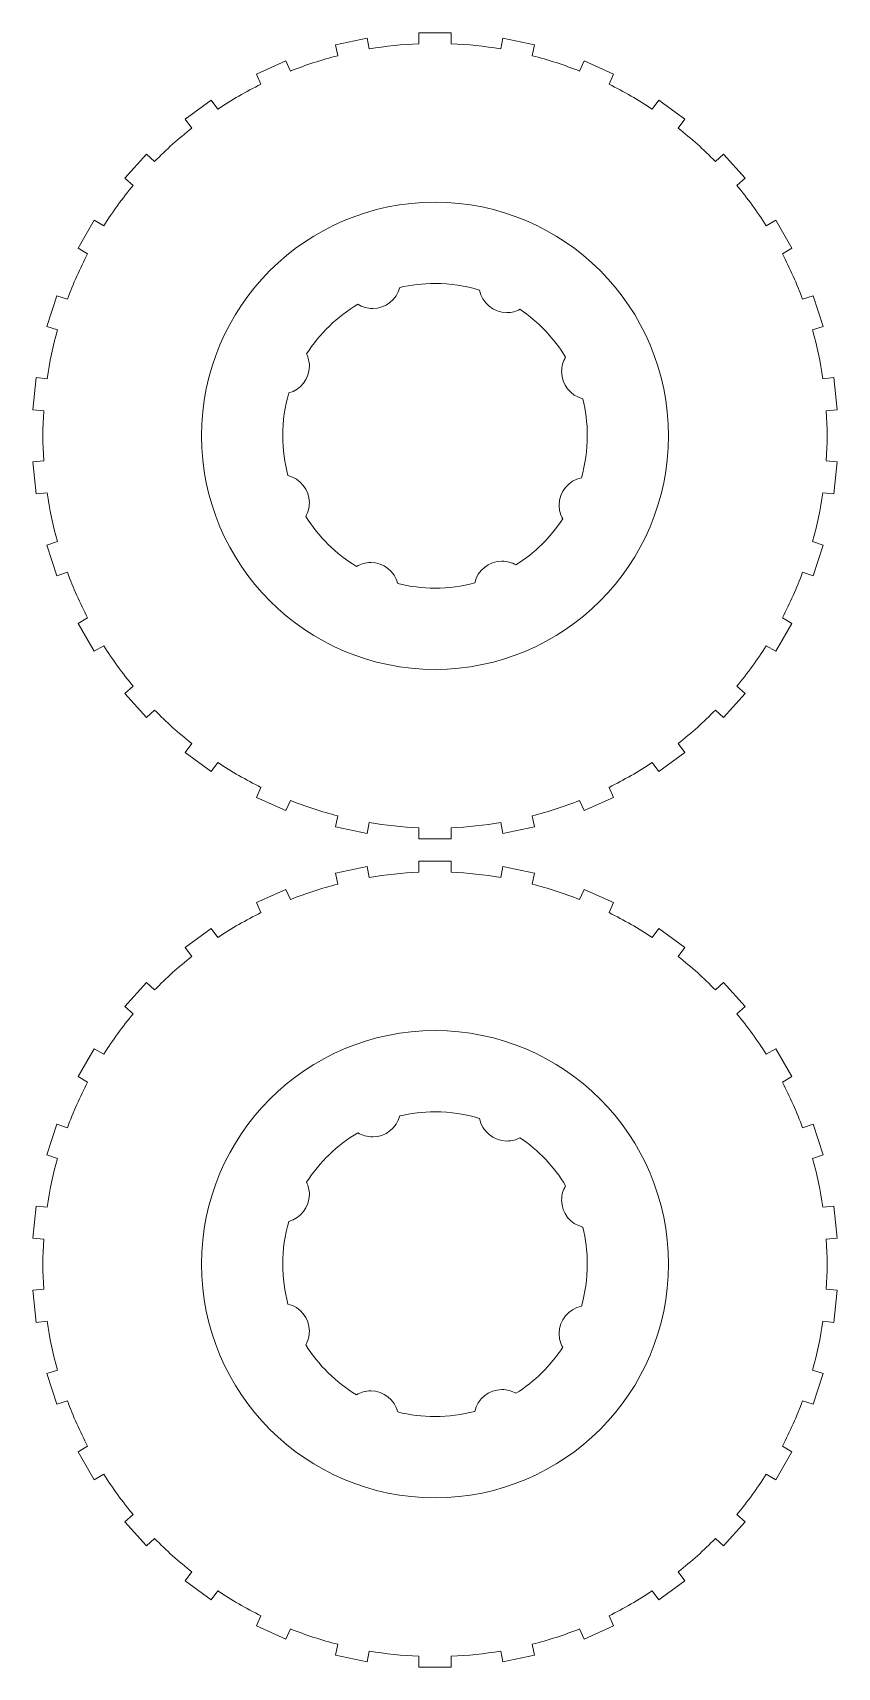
# Model space of a CAD drawing. Header units: centimetres. Extents: x -259 to 261, y 17 to 228.
# Drawn here: x -157.55 to -148.79, y 94.45 to 112.24 of the extents above; entities that cross this region are included whole.
import ezdxf

# ---------------------------------------------------------------- set-up
doc = ezdxf.new("R2010")
doc.units = ezdxf.units.CM
doc.header["$MEASUREMENT"] = 0
doc.layers.add('layer 1', color=7, linetype='Continuous')

msp = doc.modelspace()

# ---------------------------------------------------------------- linework, layer by layer
at = {"layer": 'layer 1', "color": 250, "lineweight": 9}
for points, knots in [([(-150.73626, 111.5066), (-150.73626, 111.5066), (-150.45229, 111.30028), (-150.45229, 111.30028), (-150.45229, 111.30028), (-150.45229, 111.30028), (-150.52318, 111.20271), (-150.52318, 111.20271), (-150.52318, 111.20271), (-150.38111, 111.09029), (-150.24634, 110.96895), (-150.11969, 110.8394), (-150.11969, 110.8394), (-150.11969, 110.8394), (-150.03007, 110.92011), (-150.03007, 110.92011), (-150.03007, 110.92011), (-150.03007, 110.92011), (-149.7952, 110.65926), (-149.7952, 110.65926), (-149.7952, 110.65926), (-149.7952, 110.65926), (-149.88482, 110.57856), (-149.88482, 110.57856), (-149.88482, 110.57856), (-149.76924, 110.43906), (-149.66264, 110.29235), (-149.5657, 110.13931), (-149.5657, 110.13931), (-149.5657, 110.13931), (-149.46124, 110.19961), (-149.46124, 110.19961), (-149.46124, 110.19961), (-149.46124, 110.19961), (-149.28574, 109.89563), (-149.28574, 109.89563), (-149.28574, 109.89563), (-149.28574, 109.89563), (-149.3902, 109.83533), (-149.3902, 109.83533), (-149.3902, 109.83533), (-149.30613, 109.67486), (-149.23237, 109.50918), (-149.16936, 109.33932), (-149.16936, 109.33932), (-149.16936, 109.33932), (-149.05465, 109.3766), (-149.05465, 109.3766), (-149.05465, 109.3766), (-149.05465, 109.3766), (-148.94619, 109.04278), (-148.94619, 109.04278), (-148.94619, 109.04278), (-148.94619, 109.04278), (-149.06089, 109.00551), (-149.06089, 109.00551), (-149.06089, 109.00551), (-149.01204, 108.83105), (-148.97433, 108.65367), (-148.94801, 108.47442), (-148.94801, 108.47442), (-148.94801, 108.47442), (-148.82806, 108.48704), (-148.82806, 108.48704), (-148.82806, 108.48704), (-148.82806, 108.48704), (-148.79137, 108.13796), (-148.79137, 108.13796), (-148.79137, 108.13796), (-148.79137, 108.13796), (-148.91131, 108.12533), (-148.91131, 108.12533), (-148.91131, 108.12533), (-148.8998, 107.94453), (-148.8998, 107.76319), (-148.91131, 107.5824), (-148.91131, 107.5824), (-148.91131, 107.5824), (-148.79137, 107.56979), (-148.79137, 107.56979), (-148.79137, 107.56979), (-148.79137, 107.56979), (-148.82806, 107.22072), (-148.82806, 107.22072), (-148.82806, 107.22072), (-148.82806, 107.22072), (-148.94801, 107.23332), (-148.94801, 107.23332), (-148.94801, 107.23332), (-148.97433, 107.05408), (-149.01204, 106.8767), (-149.06089, 106.70225), (-149.06089, 106.70225), (-149.06089, 106.70225), (-148.94619, 106.66497), (-148.94619, 106.66497), (-148.94619, 106.66497), (-148.94619, 106.66497), (-149.05465, 106.33115), (-149.05465, 106.33115), (-149.05465, 106.33115), (-149.05465, 106.33115), (-149.16936, 106.36842), (-149.16936, 106.36842), (-149.16936, 106.36842), (-149.23237, 106.19858), (-149.30613, 106.0329), (-149.3902, 105.87241), (-149.3902, 105.87241), (-149.3902, 105.87241), (-149.28574, 105.81211), (-149.28574, 105.81211), (-149.28574, 105.81211), (-149.28574, 105.81211), (-149.46124, 105.50814), (-149.46124, 105.50814), (-149.46124, 105.50814), (-149.46124, 105.50814), (-149.5657, 105.56844), (-149.5657, 105.56844), (-149.5657, 105.56844), (-149.66264, 105.4154), (-149.76924, 105.26869), (-149.88482, 105.1292), (-149.88482, 105.1292), (-149.88482, 105.1292), (-149.7952, 105.04849), (-149.7952, 105.04849), (-149.7952, 105.04849), (-149.7952, 105.04849), (-150.03007, 104.78765), (-150.03007, 104.78765), (-150.03007, 104.78765), (-150.03007, 104.78765), (-150.11969, 104.86834), (-150.11969, 104.86834), (-150.11969, 104.86834), (-150.24634, 104.73881), (-150.38111, 104.61746), (-150.52318, 104.50505), (-150.52318, 104.50505), (-150.52318, 104.50505), (-150.45229, 104.40747), (-150.45229, 104.40747), (-150.45229, 104.40747), (-150.45229, 104.40747), (-150.73626, 104.20116), (-150.73626, 104.20116), (-150.73626, 104.20116), (-150.73626, 104.20116), (-150.80715, 104.29873), (-150.80715, 104.29873), (-150.80715, 104.29873), (-150.95796, 104.19836), (-151.11502, 104.10768), (-151.27735, 104.02725), (-151.27735, 104.02725), (-151.27735, 104.02725), (-151.2283, 103.91708), (-151.2283, 103.91708), (-151.2283, 103.91708), (-151.2283, 103.91708), (-151.54895, 103.77431), (-151.54895, 103.77431), (-151.54895, 103.77431), (-151.54895, 103.77431), (-151.59801, 103.88449), (-151.59801, 103.88449), (-151.59801, 103.88449), (-151.76639, 103.81767), (-151.93886, 103.76163), (-152.11437, 103.71671), (-152.11437, 103.71671), (-152.11437, 103.71671), (-152.0893, 103.59874), (-152.0893, 103.59874), (-152.0893, 103.59874), (-152.0893, 103.59874), (-152.43263, 103.52577), (-152.43263, 103.52577), (-152.43263, 103.52577), (-152.43263, 103.52577), (-152.45771, 103.64374), (-152.45771, 103.64374), (-152.45771, 103.64374), (-152.63631, 103.61339), (-152.81667, 103.59443), (-152.99768, 103.58698), (-152.99768, 103.58698), (-152.99768, 103.58698), (-152.99768, 103.46638), (-152.99768, 103.46638), (-152.99768, 103.46638), (-152.99768, 103.46638), (-153.34868, 103.46638), (-153.34868, 103.46638), (-153.34868, 103.46638), (-153.34868, 103.46638), (-153.34868, 103.58698), (-153.34868, 103.58698), (-153.34868, 103.58698), (-153.52969, 103.59443), (-153.71004, 103.61339), (-153.88864, 103.64374), (-153.88864, 103.64374), (-153.88864, 103.64374), (-153.91373, 103.52577), (-153.91373, 103.52577), (-153.91373, 103.52577), (-153.91373, 103.52577), (-154.25705, 103.59874), (-154.25705, 103.59874), (-154.25705, 103.59874), (-154.25705, 103.59874), (-154.23198, 103.71671), (-154.23198, 103.71671), (-154.23198, 103.71671), (-154.40749, 103.76163), (-154.57996, 103.81767), (-154.74835, 103.88449), (-154.74835, 103.88449), (-154.74835, 103.88449), (-154.79741, 103.77431), (-154.79741, 103.77431), (-154.79741, 103.77431), (-154.79741, 103.77431), (-155.11806, 103.91708), (-155.11806, 103.91708), (-155.11806, 103.91708), (-155.11806, 103.91708), (-155.06901, 104.02725), (-155.06901, 104.02725), (-155.06901, 104.02725), (-155.23134, 104.10768), (-155.3884, 104.19836), (-155.53921, 104.29873), (-155.53921, 104.29873), (-155.53921, 104.29873), (-155.6101, 104.20116), (-155.6101, 104.20116), (-155.6101, 104.20116), (-155.6101, 104.20116), (-155.89407, 104.40747), (-155.89407, 104.40747), (-155.89407, 104.40747), (-155.89407, 104.40747), (-155.82318, 104.50505), (-155.82318, 104.50505), (-155.82318, 104.50505), (-155.96524, 104.61746), (-156.10001, 104.73881), (-156.22667, 104.86834), (-156.22667, 104.86834), (-156.22667, 104.86834), (-156.31629, 104.78765), (-156.31629, 104.78765), (-156.31629, 104.78765), (-156.31629, 104.78765), (-156.55115, 105.04849), (-156.55115, 105.04849), (-156.55115, 105.04849), (-156.55115, 105.04849), (-156.46153, 105.1292), (-156.46153, 105.1292), (-156.46153, 105.1292), (-156.57712, 105.26869), (-156.68371, 105.4154), (-156.78066, 105.56844), (-156.78066, 105.56844), (-156.78066, 105.56844), (-156.88512, 105.50814), (-156.88512, 105.50814), (-156.88512, 105.50814), (-156.88512, 105.50814), (-157.06062, 105.81211), (-157.06062, 105.81211), (-157.06062, 105.81211), (-157.06062, 105.81211), (-156.95616, 105.87241), (-156.95616, 105.87241), (-156.95616, 105.87241), (-157.04022, 106.0329), (-157.11398, 106.19858), (-157.177, 106.36842), (-157.177, 106.36842), (-157.177, 106.36842), (-157.2917, 106.33115), (-157.2917, 106.33115), (-157.2917, 106.33115), (-157.2917, 106.33115), (-157.40016, 106.66497), (-157.40016, 106.66497), (-157.40016, 106.66497), (-157.40016, 106.66497), (-157.28547, 106.70225), (-157.28547, 106.70225), (-157.28547, 106.70225), (-157.33432, 106.8767), (-157.37202, 107.05408), (-157.39835, 107.23332), (-157.39835, 107.23332), (-157.39835, 107.23332), (-157.5183, 107.22072), (-157.5183, 107.22072), (-157.5183, 107.22072), (-157.5183, 107.22072), (-157.55499, 107.56979), (-157.55499, 107.56979), (-157.55499, 107.56979), (-157.55499, 107.56979), (-157.43504, 107.5824), (-157.43504, 107.5824), (-157.43504, 107.5824), (-157.44655, 107.7632), (-157.44655, 107.94455), (-157.43504, 108.12535), (-157.43504, 108.12535), (-157.43504, 108.12535), (-157.55499, 108.13796), (-157.55499, 108.13796), (-157.55499, 108.13796), (-157.55499, 108.13796), (-157.5183, 108.48704), (-157.5183, 108.48704), (-157.5183, 108.48704), (-157.5183, 108.48704), (-157.39835, 108.47442), (-157.39835, 108.47442), (-157.39835, 108.47442), (-157.37202, 108.65367), (-157.33432, 108.83105), (-157.28547, 109.00551), (-157.28547, 109.00551), (-157.28547, 109.00551), (-157.40016, 109.04278), (-157.40016, 109.04278), (-157.40016, 109.04278), (-157.40016, 109.04278), (-157.2917, 109.3766), (-157.2917, 109.3766), (-157.2917, 109.3766), (-157.2917, 109.3766), (-157.177, 109.33932), (-157.177, 109.33932), (-157.177, 109.33932), (-157.11398, 109.50918), (-157.04022, 109.67486), (-156.95616, 109.83533), (-156.95616, 109.83533), (-156.95616, 109.83533), (-157.06062, 109.89563), (-157.06062, 109.89563), (-157.06062, 109.89563), (-157.06062, 109.89563), (-156.88512, 110.19961), (-156.88512, 110.19961), (-156.88512, 110.19961), (-156.88512, 110.19961), (-156.78066, 110.13931), (-156.78066, 110.13931), (-156.78066, 110.13931), (-156.68371, 110.29235), (-156.57712, 110.43906), (-156.46153, 110.57856), (-156.46153, 110.57856), (-156.46153, 110.57856), (-156.55115, 110.65926), (-156.55115, 110.65926), (-156.55115, 110.65926), (-156.55115, 110.65926), (-156.31629, 110.92011), (-156.31629, 110.92011), (-156.31629, 110.92011), (-156.31629, 110.92011), (-156.22667, 110.8394), (-156.22667, 110.8394), (-156.22667, 110.8394), (-156.10001, 110.96895), (-155.96524, 111.09029), (-155.82318, 111.20271), (-155.82318, 111.20271), (-155.82318, 111.20271), (-155.89407, 111.30028), (-155.89407, 111.30028), (-155.89407, 111.30028), (-155.89407, 111.30028), (-155.6101, 111.5066), (-155.6101, 111.5066), (-155.6101, 111.5066), (-155.6101, 111.5066), (-155.53921, 111.40902), (-155.53921, 111.40902), (-155.53921, 111.40902), (-155.3884, 111.50939), (-155.23134, 111.60007), (-155.06901, 111.68049), (-155.06901, 111.68049), (-155.06901, 111.68049), (-155.11806, 111.79067), (-155.11806, 111.79067), (-155.11806, 111.79067), (-155.11806, 111.79067), (-154.79741, 111.93344), (-154.79741, 111.93344), (-154.79741, 111.93344), (-154.79741, 111.93344), (-154.74835, 111.82326), (-154.74835, 111.82326), (-154.74835, 111.82326), (-154.57996, 111.89007), (-154.40749, 111.94612), (-154.23198, 111.99103), (-154.23198, 111.99103), (-154.23198, 111.99103), (-154.25705, 112.10901), (-154.25705, 112.10901), (-154.25705, 112.10901), (-154.25705, 112.10901), (-153.91373, 112.18199), (-153.91373, 112.18199), (-153.91373, 112.18199), (-153.91373, 112.18199), (-153.88864, 112.06402), (-153.88864, 112.06402), (-153.88864, 112.06402), (-153.71004, 112.09437), (-153.52969, 112.11332), (-153.34868, 112.12076), (-153.34868, 112.12076), (-153.34868, 112.12076), (-153.34868, 112.24138), (-153.34868, 112.24138), (-153.34868, 112.24138), (-153.34868, 112.24138), (-152.99768, 112.24138), (-152.99768, 112.24138), (-152.99768, 112.24138), (-152.99768, 112.24138), (-152.99768, 112.12076), (-152.99768, 112.12076), (-152.99768, 112.12076), (-152.81667, 112.11332), (-152.63631, 112.09437), (-152.45771, 112.06402), (-152.45771, 112.06402), (-152.45771, 112.06402), (-152.43263, 112.18199), (-152.43263, 112.18199), (-152.43263, 112.18199), (-152.43263, 112.18199), (-152.0893, 112.10901), (-152.0893, 112.10901), (-152.0893, 112.10901), (-152.0893, 112.10901), (-152.11437, 111.99103), (-152.11437, 111.99103), (-152.11437, 111.99103), (-151.93886, 111.94612), (-151.76639, 111.89007), (-151.59801, 111.82326), (-151.59801, 111.82326), (-151.59801, 111.82326), (-151.54895, 111.93344), (-151.54895, 111.93344), (-151.54895, 111.93344), (-151.54895, 111.93344), (-151.2283, 111.79067), (-151.2283, 111.79067), (-151.2283, 111.79067), (-151.2283, 111.79067), (-151.27735, 111.68049), (-151.27735, 111.68049), (-151.27735, 111.68049), (-151.11502, 111.60007), (-150.95796, 111.50939), (-150.80715, 111.40902), (-150.80715, 111.40902), (-150.80715, 111.40902), (-150.73626, 111.5066), (-150.73626, 111.5066)], [0, 0, 0, 0, 0.00826446, 0.00826446, 0.00826446, 0.00826446, 0.01652893, 0.01652893, 0.01652893, 0.01652893, 0.02479339, 0.02479339, 0.02479339, 0.02479339, 0.03305785, 0.03305785, 0.03305785, 0.03305785, 0.04132231, 0.04132231, 0.04132231, 0.04132231, 0.04958678, 0.04958678, 0.04958678, 0.04958678, 0.05785124, 0.05785124, 0.05785124, 0.05785124, 0.0661157, 0.0661157, 0.0661157, 0.0661157, 0.07438017, 0.07438017, 0.07438017, 0.07438017, 0.08264463, 0.08264463, 0.08264463, 0.08264463, 0.09090909, 0.09090909, 0.09090909, 0.09090909, 0.09917355, 0.09917355, 0.09917355, 0.09917355, 0.10743802, 0.10743802, 0.10743802, 0.10743802, 0.11570248, 0.11570248, 0.11570248, 0.11570248, 0.12396694, 0.12396694, 0.12396694, 0.12396694, 0.1322314, 0.1322314, 0.1322314, 0.1322314, 0.14049587, 0.14049587, 0.14049587, 0.14049587, 0.14876033, 0.14876033, 0.14876033, 0.14876033, 0.15702479, 0.15702479, 0.15702479, 0.15702479, 0.16528926, 0.16528926, 0.16528926, 0.16528926, 0.17355372, 0.17355372, 0.17355372, 0.17355372, 0.18181818, 0.18181818, 0.18181818, 0.18181818, 0.19008264, 0.19008264, 0.19008264, 0.19008264, 0.19834711, 0.19834711, 0.19834711, 0.19834711, 0.20661157, 0.20661157, 0.20661157, 0.20661157, 0.21487603, 0.21487603, 0.21487603, 0.21487603, 0.2231405, 0.2231405, 0.2231405, 0.2231405, 0.23140496, 0.23140496, 0.23140496, 0.23140496, 0.23966942, 0.23966942, 0.23966942, 0.23966942, 0.24793388, 0.24793388, 0.24793388, 0.24793388, 0.25619835, 0.25619835, 0.25619835, 0.25619835, 0.26446281, 0.26446281, 0.26446281, 0.26446281, 0.27272727, 0.27272727, 0.27272727, 0.27272727, 0.28099174, 0.28099174, 0.28099174, 0.28099174, 0.2892562, 0.2892562, 0.2892562, 0.2892562, 0.29752066, 0.29752066, 0.29752066, 0.29752066, 0.30578512, 0.30578512, 0.30578512, 0.30578512, 0.31404959, 0.31404959, 0.31404959, 0.31404959, 0.32231405, 0.32231405, 0.32231405, 0.32231405, 0.33057851, 0.33057851, 0.33057851, 0.33057851, 0.33884298, 0.33884298, 0.33884298, 0.33884298, 0.34710744, 0.34710744, 0.34710744, 0.34710744, 0.3553719, 0.3553719, 0.3553719, 0.3553719, 0.36363636, 0.36363636, 0.36363636, 0.36363636, 0.37190083, 0.37190083, 0.37190083, 0.37190083, 0.38016529, 0.38016529, 0.38016529, 0.38016529, 0.38842975, 0.38842975, 0.38842975, 0.38842975, 0.39669421, 0.39669421, 0.39669421, 0.39669421, 0.40495868, 0.40495868, 0.40495868, 0.40495868, 0.41322314, 0.41322314, 0.41322314, 0.41322314, 0.4214876, 0.4214876, 0.4214876, 0.4214876, 0.42975207, 0.42975207, 0.42975207, 0.42975207, 0.43801653, 0.43801653, 0.43801653, 0.43801653, 0.44628099, 0.44628099, 0.44628099, 0.44628099, 0.45454545, 0.45454545, 0.45454545, 0.45454545, 0.46280992, 0.46280992, 0.46280992, 0.46280992, 0.47107438, 0.47107438, 0.47107438, 0.47107438, 0.47933884, 0.47933884, 0.47933884, 0.47933884, 0.48760331, 0.48760331, 0.48760331, 0.48760331, 0.49586777, 0.49586777, 0.49586777, 0.49586777, 0.50413223, 0.50413223, 0.50413223, 0.50413223, 0.51239669, 0.51239669, 0.51239669, 0.51239669, 0.52066116, 0.52066116, 0.52066116, 0.52066116, 0.52892562, 0.52892562, 0.52892562, 0.52892562, 0.53719008, 0.53719008, 0.53719008, 0.53719008, 0.54545455, 0.54545455, 0.54545455, 0.54545455, 0.55371901, 0.55371901, 0.55371901, 0.55371901, 0.56198347, 0.56198347, 0.56198347, 0.56198347, 0.57024793, 0.57024793, 0.57024793, 0.57024793, 0.5785124, 0.5785124, 0.5785124, 0.5785124, 0.58677686, 0.58677686, 0.58677686, 0.58677686, 0.59504132, 0.59504132, 0.59504132, 0.59504132, 0.60330579, 0.60330579, 0.60330579, 0.60330579, 0.61157025, 0.61157025, 0.61157025, 0.61157025, 0.61983471, 0.61983471, 0.61983471, 0.61983471, 0.62809917, 0.62809917, 0.62809917, 0.62809917, 0.63636364, 0.63636364, 0.63636364, 0.63636364, 0.6446281, 0.6446281, 0.6446281, 0.6446281, 0.65289256, 0.65289256, 0.65289256, 0.65289256, 0.66115702, 0.66115702, 0.66115702, 0.66115702, 0.66942149, 0.66942149, 0.66942149, 0.66942149, 0.67768595, 0.67768595, 0.67768595, 0.67768595, 0.68595041, 0.68595041, 0.68595041, 0.68595041, 0.69421488, 0.69421488, 0.69421488, 0.69421488, 0.70247934, 0.70247934, 0.70247934, 0.70247934, 0.7107438, 0.7107438, 0.7107438, 0.7107438, 0.71900826, 0.71900826, 0.71900826, 0.71900826, 0.72727273, 0.72727273, 0.72727273, 0.72727273, 0.73553719, 0.73553719, 0.73553719, 0.73553719, 0.74380165, 0.74380165, 0.74380165, 0.74380165, 0.75206612, 0.75206612, 0.75206612, 0.75206612, 0.76033058, 0.76033058, 0.76033058, 0.76033058, 0.76859504, 0.76859504, 0.76859504, 0.76859504, 0.7768595, 0.7768595, 0.7768595, 0.7768595, 0.78512397, 0.78512397, 0.78512397, 0.78512397, 0.79338843, 0.79338843, 0.79338843, 0.79338843, 0.80165289, 0.80165289, 0.80165289, 0.80165289, 0.80991736, 0.80991736, 0.80991736, 0.80991736, 0.81818182, 0.81818182, 0.81818182, 0.81818182, 0.82644628, 0.82644628, 0.82644628, 0.82644628, 0.83471074, 0.83471074, 0.83471074, 0.83471074, 0.84297521, 0.84297521, 0.84297521, 0.84297521, 0.85123967, 0.85123967, 0.85123967, 0.85123967, 0.85950413, 0.85950413, 0.85950413, 0.85950413, 0.8677686, 0.8677686, 0.8677686, 0.8677686, 0.87603306, 0.87603306, 0.87603306, 0.87603306, 0.88429752, 0.88429752, 0.88429752, 0.88429752, 0.89256198, 0.89256198, 0.89256198, 0.89256198, 0.90082645, 0.90082645, 0.90082645, 0.90082645, 0.90909091, 0.90909091, 0.90909091, 0.90909091, 0.91735537, 0.91735537, 0.91735537, 0.91735537, 0.92561983, 0.92561983, 0.92561983, 0.92561983, 0.9338843, 0.9338843, 0.9338843, 0.9338843, 0.94214876, 0.94214876, 0.94214876, 0.94214876, 0.95041322, 0.95041322, 0.95041322, 0.95041322, 0.95867769, 0.95867769, 0.95867769, 0.95867769, 0.96694215, 0.96694215, 0.96694215, 0.96694215, 0.97520661, 0.97520661, 0.97520661, 0.97520661, 0.98347107, 0.98347107, 0.98347107, 0.98347107, 1, 1, 1, 1]), ([(-153.17318, 105.31117), (-154.57748, 105.31117), (-155.71589, 106.44958), (-155.71589, 107.85388), (-155.71589, 107.85388), (-155.71589, 109.25818), (-154.57748, 110.39659), (-153.17318, 110.39659), (-153.17318, 110.39659), (-151.76887, 110.39659), (-150.63046, 109.25818), (-150.63046, 107.85388), (-150.63046, 107.85388), (-150.63046, 106.44958), (-151.76887, 105.31117), (-153.17318, 105.31117)], [0, 0, 0, 0, 0.2, 0.2, 0.2, 0.2, 0.4, 0.4, 0.4, 0.4, 0.6, 0.6, 0.6, 0.6, 1, 1, 1, 1]), ([(-153.87344, 106.4751), (-153.73117, 106.4751), (-153.61173, 106.37731), (-153.57869, 106.24529), (-153.57869, 106.24529), (-153.44892, 106.21267), (-153.31306, 106.19534), (-153.17318, 106.19534), (-153.17318, 106.19534), (-153.02347, 106.19534), (-152.87839, 106.21518), (-152.74043, 106.25236), (-152.74043, 106.25236), (-152.70996, 106.38796), (-152.58882, 106.4893), (-152.444, 106.4893), (-152.444, 106.4893), (-152.38861, 106.4893), (-152.33665, 106.47445), (-152.29194, 106.44855), (-152.29194, 106.44855), (-152.08796, 106.57671), (-151.91383, 106.74807), (-151.78244, 106.94977), (-151.78244, 106.94977), (-151.80724, 106.99378), (-151.8214, 107.04461), (-151.8214, 107.09874), (-151.8214, 107.09874), (-151.8214, 107.24571), (-151.71706, 107.36831), (-151.57842, 107.39646), (-151.57842, 107.39646), (-151.53681, 107.54176), (-151.51453, 107.69521), (-151.51453, 107.85389), (-151.51453, 107.85389), (-151.51453, 107.99304), (-151.53167, 108.12821), (-151.56397, 108.25737), (-151.56397, 108.25737), (-151.69616, 108.29031), (-151.79408, 108.40984), (-151.79408, 108.55219), (-151.79408, 108.55219), (-151.79408, 108.60916), (-151.77838, 108.66246), (-151.75113, 108.708), (-151.75113, 108.708), (-151.87651, 108.91628), (-152.04638, 109.0948), (-152.24758, 109.23033), (-152.24758, 109.23033), (-152.29009, 109.20769), (-152.33864, 109.19484), (-152.39018, 109.19484), (-152.39018, 109.19484), (-152.53805, 109.19484), (-152.66127, 109.30049), (-152.68843, 109.44044), (-152.68843, 109.44044), (-152.84176, 109.48723), (-153.00453, 109.51241), (-153.17318, 109.51241), (-153.17318, 109.51241), (-153.30548, 109.51241), (-153.43419, 109.49689), (-153.55754, 109.46764), (-153.55754, 109.46764), (-153.59108, 109.33634), (-153.71016, 109.23926), (-153.8519, 109.23926), (-153.8519, 109.23926), (-153.91071, 109.23926), (-153.96562, 109.25597), (-154.01211, 109.2849), (-154.01211, 109.2849), (-154.23854, 109.15188), (-154.43061, 108.9667), (-154.57178, 108.74582), (-154.57178, 108.74582), (-154.55226, 108.70571), (-154.54129, 108.66066), (-154.54129, 108.61304), (-154.54129, 108.61304), (-154.54129, 108.47281), (-154.63632, 108.35474), (-154.76549, 108.31978), (-154.76549, 108.31978), (-154.80866, 108.17196), (-154.83183, 108.01561), (-154.83183, 107.85389), (-154.83183, 107.85389), (-154.83183, 107.7039), (-154.81191, 107.55852), (-154.77458, 107.42034), (-154.77458, 107.42034), (-154.6408, 107.38853), (-154.54129, 107.26828), (-154.54129, 107.12477), (-154.54129, 107.12477), (-154.54129, 107.07054), (-154.55552, 107.01962), (-154.5804, 106.97556), (-154.5804, 106.97556), (-154.44184, 106.75406), (-154.25242, 106.56762), (-154.02851, 106.4326), (-154.02851, 106.4326), (-153.98311, 106.45958), (-153.93009, 106.4751), (-153.87344, 106.4751)], [0, 0, 0, 0, 0.03448276, 0.03448276, 0.03448276, 0.03448276, 0.06896552, 0.06896552, 0.06896552, 0.06896552, 0.10344828, 0.10344828, 0.10344828, 0.10344828, 0.13793103, 0.13793103, 0.13793103, 0.13793103, 0.17241379, 0.17241379, 0.17241379, 0.17241379, 0.20689655, 0.20689655, 0.20689655, 0.20689655, 0.24137931, 0.24137931, 0.24137931, 0.24137931, 0.27586207, 0.27586207, 0.27586207, 0.27586207, 0.31034483, 0.31034483, 0.31034483, 0.31034483, 0.34482759, 0.34482759, 0.34482759, 0.34482759, 0.37931034, 0.37931034, 0.37931034, 0.37931034, 0.4137931, 0.4137931, 0.4137931, 0.4137931, 0.44827586, 0.44827586, 0.44827586, 0.44827586, 0.48275862, 0.48275862, 0.48275862, 0.48275862, 0.51724138, 0.51724138, 0.51724138, 0.51724138, 0.55172414, 0.55172414, 0.55172414, 0.55172414, 0.5862069, 0.5862069, 0.5862069, 0.5862069, 0.62068966, 0.62068966, 0.62068966, 0.62068966, 0.65517241, 0.65517241, 0.65517241, 0.65517241, 0.68965517, 0.68965517, 0.68965517, 0.68965517, 0.72413793, 0.72413793, 0.72413793, 0.72413793, 0.75862069, 0.75862069, 0.75862069, 0.75862069, 0.79310345, 0.79310345, 0.79310345, 0.79310345, 0.82758621, 0.82758621, 0.82758621, 0.82758621, 0.86206897, 0.86206897, 0.86206897, 0.86206897, 0.89655172, 0.89655172, 0.89655172, 0.89655172, 0.93103448, 0.93103448, 0.93103448, 0.93103448, 1, 1, 1, 1]), ([(-150.73626, 102.48965), (-150.73626, 102.48965), (-150.45229, 102.28333), (-150.45229, 102.28333), (-150.45229, 102.28333), (-150.45229, 102.28333), (-150.52318, 102.18576), (-150.52318, 102.18576), (-150.52318, 102.18576), (-150.38111, 102.07334), (-150.24634, 101.952), (-150.11969, 101.82245), (-150.11969, 101.82245), (-150.11969, 101.82245), (-150.03007, 101.90316), (-150.03007, 101.90316), (-150.03007, 101.90316), (-150.03007, 101.90316), (-149.7952, 101.64231), (-149.7952, 101.64231), (-149.7952, 101.64231), (-149.7952, 101.64231), (-149.88482, 101.56161), (-149.88482, 101.56161), (-149.88482, 101.56161), (-149.76924, 101.42211), (-149.66264, 101.2754), (-149.5657, 101.12236), (-149.5657, 101.12236), (-149.5657, 101.12236), (-149.46124, 101.18266), (-149.46124, 101.18266), (-149.46124, 101.18266), (-149.46124, 101.18266), (-149.28574, 100.87868), (-149.28574, 100.87868), (-149.28574, 100.87868), (-149.28574, 100.87868), (-149.3902, 100.81838), (-149.3902, 100.81838), (-149.3902, 100.81838), (-149.30613, 100.65791), (-149.23237, 100.49223), (-149.16936, 100.32237), (-149.16936, 100.32237), (-149.16936, 100.32237), (-149.05465, 100.35965), (-149.05465, 100.35965), (-149.05465, 100.35965), (-149.05465, 100.35965), (-148.94619, 100.02583), (-148.94619, 100.02583), (-148.94619, 100.02583), (-148.94619, 100.02583), (-149.06089, 99.98856), (-149.06089, 99.98856), (-149.06089, 99.98856), (-149.01204, 99.8141), (-148.97433, 99.63672), (-148.94801, 99.45747), (-148.94801, 99.45747), (-148.94801, 99.45747), (-148.82806, 99.47009), (-148.82806, 99.47009), (-148.82806, 99.47009), (-148.82806, 99.47009), (-148.79137, 99.12101), (-148.79137, 99.12101), (-148.79137, 99.12101), (-148.79137, 99.12101), (-148.91131, 99.10838), (-148.91131, 99.10838), (-148.91131, 99.10838), (-148.8998, 98.92758), (-148.8998, 98.74624), (-148.91131, 98.56545), (-148.91131, 98.56545), (-148.91131, 98.56545), (-148.79137, 98.55284), (-148.79137, 98.55284), (-148.79137, 98.55284), (-148.79137, 98.55284), (-148.82806, 98.20377), (-148.82806, 98.20377), (-148.82806, 98.20377), (-148.82806, 98.20377), (-148.94801, 98.21637), (-148.94801, 98.21637), (-148.94801, 98.21637), (-148.97433, 98.03713), (-149.01204, 97.85975), (-149.06089, 97.6853), (-149.06089, 97.6853), (-149.06089, 97.6853), (-148.94619, 97.64802), (-148.94619, 97.64802), (-148.94619, 97.64802), (-148.94619, 97.64802), (-149.05465, 97.3142), (-149.05465, 97.3142), (-149.05465, 97.3142), (-149.05465, 97.3142), (-149.16936, 97.35147), (-149.16936, 97.35147), (-149.16936, 97.35147), (-149.23237, 97.18163), (-149.30613, 97.01595), (-149.3902, 96.85546), (-149.3902, 96.85546), (-149.3902, 96.85546), (-149.28574, 96.79516), (-149.28574, 96.79516), (-149.28574, 96.79516), (-149.28574, 96.79516), (-149.46124, 96.49119), (-149.46124, 96.49119), (-149.46124, 96.49119), (-149.46124, 96.49119), (-149.5657, 96.55149), (-149.5657, 96.55149), (-149.5657, 96.55149), (-149.66264, 96.39845), (-149.76924, 96.25174), (-149.88482, 96.11225), (-149.88482, 96.11225), (-149.88482, 96.11225), (-149.7952, 96.03154), (-149.7952, 96.03154), (-149.7952, 96.03154), (-149.7952, 96.03154), (-150.03007, 95.7707), (-150.03007, 95.7707), (-150.03007, 95.7707), (-150.03007, 95.7707), (-150.11969, 95.85139), (-150.11969, 95.85139), (-150.11969, 95.85139), (-150.24634, 95.72186), (-150.38111, 95.60051), (-150.52318, 95.4881), (-150.52318, 95.4881), (-150.52318, 95.4881), (-150.45229, 95.39052), (-150.45229, 95.39052), (-150.45229, 95.39052), (-150.45229, 95.39052), (-150.73626, 95.18421), (-150.73626, 95.18421), (-150.73626, 95.18421), (-150.73626, 95.18421), (-150.80715, 95.28178), (-150.80715, 95.28178), (-150.80715, 95.28178), (-150.95796, 95.18141), (-151.11502, 95.09073), (-151.27735, 95.0103), (-151.27735, 95.0103), (-151.27735, 95.0103), (-151.2283, 94.90013), (-151.2283, 94.90013), (-151.2283, 94.90013), (-151.2283, 94.90013), (-151.54895, 94.75736), (-151.54895, 94.75736), (-151.54895, 94.75736), (-151.54895, 94.75736), (-151.59801, 94.86754), (-151.59801, 94.86754), (-151.59801, 94.86754), (-151.76639, 94.80072), (-151.93886, 94.74468), (-152.11437, 94.69976), (-152.11437, 94.69976), (-152.11437, 94.69976), (-152.0893, 94.58179), (-152.0893, 94.58179), (-152.0893, 94.58179), (-152.0893, 94.58179), (-152.43263, 94.50882), (-152.43263, 94.50882), (-152.43263, 94.50882), (-152.43263, 94.50882), (-152.45771, 94.62679), (-152.45771, 94.62679), (-152.45771, 94.62679), (-152.63631, 94.59644), (-152.81667, 94.57748), (-152.99768, 94.57003), (-152.99768, 94.57003), (-152.99768, 94.57003), (-152.99768, 94.44943), (-152.99768, 94.44943), (-152.99768, 94.44943), (-152.99768, 94.44943), (-153.34868, 94.44943), (-153.34868, 94.44943), (-153.34868, 94.44943), (-153.34868, 94.44943), (-153.34868, 94.57003), (-153.34868, 94.57003), (-153.34868, 94.57003), (-153.52969, 94.57748), (-153.71004, 94.59644), (-153.88864, 94.62679), (-153.88864, 94.62679), (-153.88864, 94.62679), (-153.91373, 94.50882), (-153.91373, 94.50882), (-153.91373, 94.50882), (-153.91373, 94.50882), (-154.25705, 94.58179), (-154.25705, 94.58179), (-154.25705, 94.58179), (-154.25705, 94.58179), (-154.23198, 94.69976), (-154.23198, 94.69976), (-154.23198, 94.69976), (-154.40749, 94.74468), (-154.57996, 94.80072), (-154.74835, 94.86754), (-154.74835, 94.86754), (-154.74835, 94.86754), (-154.79741, 94.75736), (-154.79741, 94.75736), (-154.79741, 94.75736), (-154.79741, 94.75736), (-155.11806, 94.90013), (-155.11806, 94.90013), (-155.11806, 94.90013), (-155.11806, 94.90013), (-155.06901, 95.0103), (-155.06901, 95.0103), (-155.06901, 95.0103), (-155.23134, 95.09073), (-155.3884, 95.18141), (-155.53921, 95.28178), (-155.53921, 95.28178), (-155.53921, 95.28178), (-155.6101, 95.18421), (-155.6101, 95.18421), (-155.6101, 95.18421), (-155.6101, 95.18421), (-155.89407, 95.39052), (-155.89407, 95.39052), (-155.89407, 95.39052), (-155.89407, 95.39052), (-155.82318, 95.4881), (-155.82318, 95.4881), (-155.82318, 95.4881), (-155.96524, 95.60051), (-156.10001, 95.72186), (-156.22667, 95.85139), (-156.22667, 95.85139), (-156.22667, 95.85139), (-156.31629, 95.7707), (-156.31629, 95.7707), (-156.31629, 95.7707), (-156.31629, 95.7707), (-156.55115, 96.03154), (-156.55115, 96.03154), (-156.55115, 96.03154), (-156.55115, 96.03154), (-156.46153, 96.11225), (-156.46153, 96.11225), (-156.46153, 96.11225), (-156.57712, 96.25174), (-156.68371, 96.39845), (-156.78066, 96.55149), (-156.78066, 96.55149), (-156.78066, 96.55149), (-156.88512, 96.49119), (-156.88512, 96.49119), (-156.88512, 96.49119), (-156.88512, 96.49119), (-157.06062, 96.79516), (-157.06062, 96.79516), (-157.06062, 96.79516), (-157.06062, 96.79516), (-156.95616, 96.85546), (-156.95616, 96.85546), (-156.95616, 96.85546), (-157.04022, 97.01595), (-157.11398, 97.18163), (-157.177, 97.35147), (-157.177, 97.35147), (-157.177, 97.35147), (-157.2917, 97.3142), (-157.2917, 97.3142), (-157.2917, 97.3142), (-157.2917, 97.3142), (-157.40016, 97.64802), (-157.40016, 97.64802), (-157.40016, 97.64802), (-157.40016, 97.64802), (-157.28547, 97.6853), (-157.28547, 97.6853), (-157.28547, 97.6853), (-157.33432, 97.85975), (-157.37202, 98.03713), (-157.39835, 98.21637), (-157.39835, 98.21637), (-157.39835, 98.21637), (-157.5183, 98.20377), (-157.5183, 98.20377), (-157.5183, 98.20377), (-157.5183, 98.20377), (-157.55499, 98.55284), (-157.55499, 98.55284), (-157.55499, 98.55284), (-157.55499, 98.55284), (-157.43504, 98.56545), (-157.43504, 98.56545), (-157.43504, 98.56545), (-157.44655, 98.74625), (-157.44655, 98.9276), (-157.43504, 99.1084), (-157.43504, 99.1084), (-157.43504, 99.1084), (-157.55499, 99.12101), (-157.55499, 99.12101), (-157.55499, 99.12101), (-157.55499, 99.12101), (-157.5183, 99.47009), (-157.5183, 99.47009), (-157.5183, 99.47009), (-157.5183, 99.47009), (-157.39835, 99.45747), (-157.39835, 99.45747), (-157.39835, 99.45747), (-157.37202, 99.63672), (-157.33432, 99.8141), (-157.28547, 99.98856), (-157.28547, 99.98856), (-157.28547, 99.98856), (-157.40016, 100.02583), (-157.40016, 100.02583), (-157.40016, 100.02583), (-157.40016, 100.02583), (-157.2917, 100.35965), (-157.2917, 100.35965), (-157.2917, 100.35965), (-157.2917, 100.35965), (-157.177, 100.32237), (-157.177, 100.32237), (-157.177, 100.32237), (-157.11398, 100.49223), (-157.04022, 100.65791), (-156.95616, 100.81838), (-156.95616, 100.81838), (-156.95616, 100.81838), (-157.06062, 100.87868), (-157.06062, 100.87868), (-157.06062, 100.87868), (-157.06062, 100.87868), (-156.88512, 101.18266), (-156.88512, 101.18266), (-156.88512, 101.18266), (-156.88512, 101.18266), (-156.78066, 101.12236), (-156.78066, 101.12236), (-156.78066, 101.12236), (-156.68371, 101.2754), (-156.57712, 101.42211), (-156.46153, 101.56161), (-156.46153, 101.56161), (-156.46153, 101.56161), (-156.55115, 101.64231), (-156.55115, 101.64231), (-156.55115, 101.64231), (-156.55115, 101.64231), (-156.31629, 101.90316), (-156.31629, 101.90316), (-156.31629, 101.90316), (-156.31629, 101.90316), (-156.22667, 101.82245), (-156.22667, 101.82245), (-156.22667, 101.82245), (-156.10001, 101.952), (-155.96524, 102.07334), (-155.82318, 102.18576), (-155.82318, 102.18576), (-155.82318, 102.18576), (-155.89407, 102.28333), (-155.89407, 102.28333), (-155.89407, 102.28333), (-155.89407, 102.28333), (-155.6101, 102.48965), (-155.6101, 102.48965), (-155.6101, 102.48965), (-155.6101, 102.48965), (-155.53921, 102.39207), (-155.53921, 102.39207), (-155.53921, 102.39207), (-155.3884, 102.49244), (-155.23134, 102.58312), (-155.06901, 102.66354), (-155.06901, 102.66354), (-155.06901, 102.66354), (-155.11806, 102.77372), (-155.11806, 102.77372), (-155.11806, 102.77372), (-155.11806, 102.77372), (-154.79741, 102.91649), (-154.79741, 102.91649), (-154.79741, 102.91649), (-154.79741, 102.91649), (-154.74835, 102.80631), (-154.74835, 102.80631), (-154.74835, 102.80631), (-154.57996, 102.87312), (-154.40749, 102.92917), (-154.23198, 102.97408), (-154.23198, 102.97408), (-154.23198, 102.97408), (-154.25705, 103.09206), (-154.25705, 103.09206), (-154.25705, 103.09206), (-154.25705, 103.09206), (-153.91373, 103.16504), (-153.91373, 103.16504), (-153.91373, 103.16504), (-153.91373, 103.16504), (-153.88864, 103.04707), (-153.88864, 103.04707), (-153.88864, 103.04707), (-153.71004, 103.07742), (-153.52969, 103.09637), (-153.34868, 103.10381), (-153.34868, 103.10381), (-153.34868, 103.10381), (-153.34868, 103.22443), (-153.34868, 103.22443), (-153.34868, 103.22443), (-153.34868, 103.22443), (-152.99768, 103.22443), (-152.99768, 103.22443), (-152.99768, 103.22443), (-152.99768, 103.22443), (-152.99768, 103.10381), (-152.99768, 103.10381), (-152.99768, 103.10381), (-152.81667, 103.09637), (-152.63631, 103.07742), (-152.45771, 103.04707), (-152.45771, 103.04707), (-152.45771, 103.04707), (-152.43263, 103.16504), (-152.43263, 103.16504), (-152.43263, 103.16504), (-152.43263, 103.16504), (-152.0893, 103.09206), (-152.0893, 103.09206), (-152.0893, 103.09206), (-152.0893, 103.09206), (-152.11437, 102.97408), (-152.11437, 102.97408), (-152.11437, 102.97408), (-151.93886, 102.92917), (-151.76639, 102.87312), (-151.59801, 102.80631), (-151.59801, 102.80631), (-151.59801, 102.80631), (-151.54895, 102.91649), (-151.54895, 102.91649), (-151.54895, 102.91649), (-151.54895, 102.91649), (-151.2283, 102.77372), (-151.2283, 102.77372), (-151.2283, 102.77372), (-151.2283, 102.77372), (-151.27735, 102.66354), (-151.27735, 102.66354), (-151.27735, 102.66354), (-151.11502, 102.58312), (-150.95796, 102.49244), (-150.80715, 102.39207), (-150.80715, 102.39207), (-150.80715, 102.39207), (-150.73626, 102.48965), (-150.73626, 102.48965)], [0, 0, 0, 0, 0.00826446, 0.00826446, 0.00826446, 0.00826446, 0.01652893, 0.01652893, 0.01652893, 0.01652893, 0.02479339, 0.02479339, 0.02479339, 0.02479339, 0.03305785, 0.03305785, 0.03305785, 0.03305785, 0.04132231, 0.04132231, 0.04132231, 0.04132231, 0.04958678, 0.04958678, 0.04958678, 0.04958678, 0.05785124, 0.05785124, 0.05785124, 0.05785124, 0.0661157, 0.0661157, 0.0661157, 0.0661157, 0.07438017, 0.07438017, 0.07438017, 0.07438017, 0.08264463, 0.08264463, 0.08264463, 0.08264463, 0.09090909, 0.09090909, 0.09090909, 0.09090909, 0.09917355, 0.09917355, 0.09917355, 0.09917355, 0.10743802, 0.10743802, 0.10743802, 0.10743802, 0.11570248, 0.11570248, 0.11570248, 0.11570248, 0.12396694, 0.12396694, 0.12396694, 0.12396694, 0.1322314, 0.1322314, 0.1322314, 0.1322314, 0.14049587, 0.14049587, 0.14049587, 0.14049587, 0.14876033, 0.14876033, 0.14876033, 0.14876033, 0.15702479, 0.15702479, 0.15702479, 0.15702479, 0.16528926, 0.16528926, 0.16528926, 0.16528926, 0.17355372, 0.17355372, 0.17355372, 0.17355372, 0.18181818, 0.18181818, 0.18181818, 0.18181818, 0.19008264, 0.19008264, 0.19008264, 0.19008264, 0.19834711, 0.19834711, 0.19834711, 0.19834711, 0.20661157, 0.20661157, 0.20661157, 0.20661157, 0.21487603, 0.21487603, 0.21487603, 0.21487603, 0.2231405, 0.2231405, 0.2231405, 0.2231405, 0.23140496, 0.23140496, 0.23140496, 0.23140496, 0.23966942, 0.23966942, 0.23966942, 0.23966942, 0.24793388, 0.24793388, 0.24793388, 0.24793388, 0.25619835, 0.25619835, 0.25619835, 0.25619835, 0.26446281, 0.26446281, 0.26446281, 0.26446281, 0.27272727, 0.27272727, 0.27272727, 0.27272727, 0.28099174, 0.28099174, 0.28099174, 0.28099174, 0.2892562, 0.2892562, 0.2892562, 0.2892562, 0.29752066, 0.29752066, 0.29752066, 0.29752066, 0.30578512, 0.30578512, 0.30578512, 0.30578512, 0.31404959, 0.31404959, 0.31404959, 0.31404959, 0.32231405, 0.32231405, 0.32231405, 0.32231405, 0.33057851, 0.33057851, 0.33057851, 0.33057851, 0.33884298, 0.33884298, 0.33884298, 0.33884298, 0.34710744, 0.34710744, 0.34710744, 0.34710744, 0.3553719, 0.3553719, 0.3553719, 0.3553719, 0.36363636, 0.36363636, 0.36363636, 0.36363636, 0.37190083, 0.37190083, 0.37190083, 0.37190083, 0.38016529, 0.38016529, 0.38016529, 0.38016529, 0.38842975, 0.38842975, 0.38842975, 0.38842975, 0.39669421, 0.39669421, 0.39669421, 0.39669421, 0.40495868, 0.40495868, 0.40495868, 0.40495868, 0.41322314, 0.41322314, 0.41322314, 0.41322314, 0.4214876, 0.4214876, 0.4214876, 0.4214876, 0.42975207, 0.42975207, 0.42975207, 0.42975207, 0.43801653, 0.43801653, 0.43801653, 0.43801653, 0.44628099, 0.44628099, 0.44628099, 0.44628099, 0.45454545, 0.45454545, 0.45454545, 0.45454545, 0.46280992, 0.46280992, 0.46280992, 0.46280992, 0.47107438, 0.47107438, 0.47107438, 0.47107438, 0.47933884, 0.47933884, 0.47933884, 0.47933884, 0.48760331, 0.48760331, 0.48760331, 0.48760331, 0.49586777, 0.49586777, 0.49586777, 0.49586777, 0.50413223, 0.50413223, 0.50413223, 0.50413223, 0.51239669, 0.51239669, 0.51239669, 0.51239669, 0.52066116, 0.52066116, 0.52066116, 0.52066116, 0.52892562, 0.52892562, 0.52892562, 0.52892562, 0.53719008, 0.53719008, 0.53719008, 0.53719008, 0.54545455, 0.54545455, 0.54545455, 0.54545455, 0.55371901, 0.55371901, 0.55371901, 0.55371901, 0.56198347, 0.56198347, 0.56198347, 0.56198347, 0.57024793, 0.57024793, 0.57024793, 0.57024793, 0.5785124, 0.5785124, 0.5785124, 0.5785124, 0.58677686, 0.58677686, 0.58677686, 0.58677686, 0.59504132, 0.59504132, 0.59504132, 0.59504132, 0.60330579, 0.60330579, 0.60330579, 0.60330579, 0.61157025, 0.61157025, 0.61157025, 0.61157025, 0.61983471, 0.61983471, 0.61983471, 0.61983471, 0.62809917, 0.62809917, 0.62809917, 0.62809917, 0.63636364, 0.63636364, 0.63636364, 0.63636364, 0.6446281, 0.6446281, 0.6446281, 0.6446281, 0.65289256, 0.65289256, 0.65289256, 0.65289256, 0.66115702, 0.66115702, 0.66115702, 0.66115702, 0.66942149, 0.66942149, 0.66942149, 0.66942149, 0.67768595, 0.67768595, 0.67768595, 0.67768595, 0.68595041, 0.68595041, 0.68595041, 0.68595041, 0.69421488, 0.69421488, 0.69421488, 0.69421488, 0.70247934, 0.70247934, 0.70247934, 0.70247934, 0.7107438, 0.7107438, 0.7107438, 0.7107438, 0.71900826, 0.71900826, 0.71900826, 0.71900826, 0.72727273, 0.72727273, 0.72727273, 0.72727273, 0.73553719, 0.73553719, 0.73553719, 0.73553719, 0.74380165, 0.74380165, 0.74380165, 0.74380165, 0.75206612, 0.75206612, 0.75206612, 0.75206612, 0.76033058, 0.76033058, 0.76033058, 0.76033058, 0.76859504, 0.76859504, 0.76859504, 0.76859504, 0.7768595, 0.7768595, 0.7768595, 0.7768595, 0.78512397, 0.78512397, 0.78512397, 0.78512397, 0.79338843, 0.79338843, 0.79338843, 0.79338843, 0.80165289, 0.80165289, 0.80165289, 0.80165289, 0.80991736, 0.80991736, 0.80991736, 0.80991736, 0.81818182, 0.81818182, 0.81818182, 0.81818182, 0.82644628, 0.82644628, 0.82644628, 0.82644628, 0.83471074, 0.83471074, 0.83471074, 0.83471074, 0.84297521, 0.84297521, 0.84297521, 0.84297521, 0.85123967, 0.85123967, 0.85123967, 0.85123967, 0.85950413, 0.85950413, 0.85950413, 0.85950413, 0.8677686, 0.8677686, 0.8677686, 0.8677686, 0.87603306, 0.87603306, 0.87603306, 0.87603306, 0.88429752, 0.88429752, 0.88429752, 0.88429752, 0.89256198, 0.89256198, 0.89256198, 0.89256198, 0.90082645, 0.90082645, 0.90082645, 0.90082645, 0.90909091, 0.90909091, 0.90909091, 0.90909091, 0.91735537, 0.91735537, 0.91735537, 0.91735537, 0.92561983, 0.92561983, 0.92561983, 0.92561983, 0.9338843, 0.9338843, 0.9338843, 0.9338843, 0.94214876, 0.94214876, 0.94214876, 0.94214876, 0.95041322, 0.95041322, 0.95041322, 0.95041322, 0.95867769, 0.95867769, 0.95867769, 0.95867769, 0.96694215, 0.96694215, 0.96694215, 0.96694215, 0.97520661, 0.97520661, 0.97520661, 0.97520661, 0.98347107, 0.98347107, 0.98347107, 0.98347107, 1, 1, 1, 1]), ([(-153.17318, 96.29422), (-154.57748, 96.29422), (-155.71589, 97.43263), (-155.71589, 98.83693), (-155.71589, 98.83693), (-155.71589, 100.24123), (-154.57748, 101.37964), (-153.17318, 101.37964), (-153.17318, 101.37964), (-151.76887, 101.37964), (-150.63046, 100.24123), (-150.63046, 98.83693), (-150.63046, 98.83693), (-150.63046, 97.43263), (-151.76887, 96.29422), (-153.17318, 96.29422)], [0, 0, 0, 0, 0.2, 0.2, 0.2, 0.2, 0.4, 0.4, 0.4, 0.4, 0.6, 0.6, 0.6, 0.6, 1, 1, 1, 1]), ([(-153.87344, 97.45815), (-153.73117, 97.45815), (-153.61173, 97.36036), (-153.57869, 97.22834), (-153.57869, 97.22834), (-153.44892, 97.19572), (-153.31306, 97.17839), (-153.17318, 97.17839), (-153.17318, 97.17839), (-153.02347, 97.17839), (-152.87839, 97.19823), (-152.74043, 97.23541), (-152.74043, 97.23541), (-152.70996, 97.37101), (-152.58882, 97.47235), (-152.444, 97.47235), (-152.444, 97.47235), (-152.38861, 97.47235), (-152.33665, 97.4575), (-152.29194, 97.4316), (-152.29194, 97.4316), (-152.08796, 97.55976), (-151.91383, 97.73112), (-151.78244, 97.93282), (-151.78244, 97.93282), (-151.80724, 97.97683), (-151.8214, 98.02766), (-151.8214, 98.08179), (-151.8214, 98.08179), (-151.8214, 98.22876), (-151.71706, 98.35136), (-151.57842, 98.37951), (-151.57842, 98.37951), (-151.53681, 98.52481), (-151.51453, 98.67826), (-151.51453, 98.83694), (-151.51453, 98.83694), (-151.51453, 98.97609), (-151.53167, 99.11126), (-151.56397, 99.24042), (-151.56397, 99.24042), (-151.69616, 99.27336), (-151.79408, 99.39289), (-151.79408, 99.53524), (-151.79408, 99.53524), (-151.79408, 99.59221), (-151.77838, 99.64551), (-151.75113, 99.69105), (-151.75113, 99.69105), (-151.87651, 99.89933), (-152.04638, 100.07785), (-152.24758, 100.21338), (-152.24758, 100.21338), (-152.29009, 100.19074), (-152.33864, 100.17789), (-152.39018, 100.17789), (-152.39018, 100.17789), (-152.53805, 100.17789), (-152.66127, 100.28354), (-152.68843, 100.42349), (-152.68843, 100.42349), (-152.84176, 100.47028), (-153.00453, 100.49546), (-153.17318, 100.49546), (-153.17318, 100.49546), (-153.30548, 100.49546), (-153.43419, 100.47994), (-153.55754, 100.45069), (-153.55754, 100.45069), (-153.59108, 100.31939), (-153.71016, 100.22231), (-153.8519, 100.22231), (-153.8519, 100.22231), (-153.91071, 100.22231), (-153.96562, 100.23902), (-154.01211, 100.26795), (-154.01211, 100.26795), (-154.23854, 100.13493), (-154.43061, 99.94975), (-154.57178, 99.72887), (-154.57178, 99.72887), (-154.55226, 99.68876), (-154.54129, 99.64371), (-154.54129, 99.59609), (-154.54129, 99.59609), (-154.54129, 99.45586), (-154.63632, 99.33779), (-154.76549, 99.30283), (-154.76549, 99.30283), (-154.80866, 99.15501), (-154.83183, 98.99866), (-154.83183, 98.83694), (-154.83183, 98.83694), (-154.83183, 98.68695), (-154.81191, 98.54157), (-154.77458, 98.40339), (-154.77458, 98.40339), (-154.6408, 98.37158), (-154.54129, 98.25133), (-154.54129, 98.10782), (-154.54129, 98.10782), (-154.54129, 98.05359), (-154.55552, 98.00267), (-154.5804, 97.95861), (-154.5804, 97.95861), (-154.44184, 97.73711), (-154.25242, 97.55067), (-154.02851, 97.41565), (-154.02851, 97.41565), (-153.98311, 97.44263), (-153.93009, 97.45815), (-153.87344, 97.45815)], [0, 0, 0, 0, 0.03448276, 0.03448276, 0.03448276, 0.03448276, 0.06896552, 0.06896552, 0.06896552, 0.06896552, 0.10344828, 0.10344828, 0.10344828, 0.10344828, 0.13793103, 0.13793103, 0.13793103, 0.13793103, 0.17241379, 0.17241379, 0.17241379, 0.17241379, 0.20689655, 0.20689655, 0.20689655, 0.20689655, 0.24137931, 0.24137931, 0.24137931, 0.24137931, 0.27586207, 0.27586207, 0.27586207, 0.27586207, 0.31034483, 0.31034483, 0.31034483, 0.31034483, 0.34482759, 0.34482759, 0.34482759, 0.34482759, 0.37931034, 0.37931034, 0.37931034, 0.37931034, 0.4137931, 0.4137931, 0.4137931, 0.4137931, 0.44827586, 0.44827586, 0.44827586, 0.44827586, 0.48275862, 0.48275862, 0.48275862, 0.48275862, 0.51724138, 0.51724138, 0.51724138, 0.51724138, 0.55172414, 0.55172414, 0.55172414, 0.55172414, 0.5862069, 0.5862069, 0.5862069, 0.5862069, 0.62068966, 0.62068966, 0.62068966, 0.62068966, 0.65517241, 0.65517241, 0.65517241, 0.65517241, 0.68965517, 0.68965517, 0.68965517, 0.68965517, 0.72413793, 0.72413793, 0.72413793, 0.72413793, 0.75862069, 0.75862069, 0.75862069, 0.75862069, 0.79310345, 0.79310345, 0.79310345, 0.79310345, 0.82758621, 0.82758621, 0.82758621, 0.82758621, 0.86206897, 0.86206897, 0.86206897, 0.86206897, 0.89655172, 0.89655172, 0.89655172, 0.89655172, 0.93103448, 0.93103448, 0.93103448, 0.93103448, 1, 1, 1, 1])]:
    msp.add_open_spline(points, degree=3, knots=knots, dxfattribs=at)

doc.saveas('drawing.dxf')
